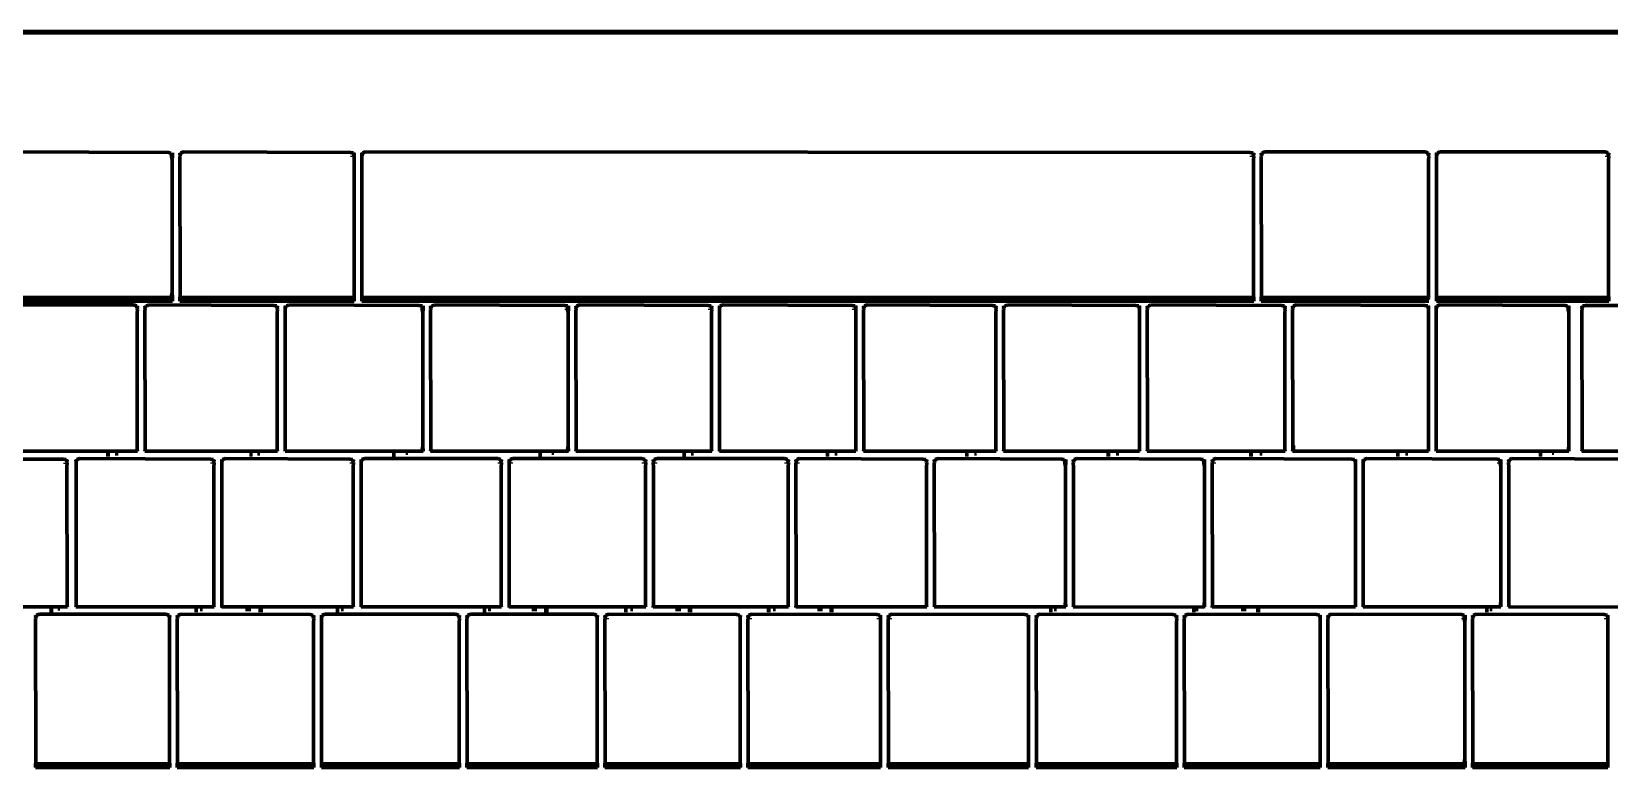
# Model space of a CAD drawing. Header units: millimetres. Extents: x 4307 to 31003, y 2809 to 20009.
# Drawn here: x 18998.9 to 19142.6, y 9545.3 to 9612.3 of the extents above; entities that cross this region are included whole.
import ezdxf

# ---------------------------------------------------------------- set-up
doc = ezdxf.new("R2010")
doc.units = ezdxf.units.MM
doc.layers.add('ProfileEdges', color=7, linetype='Continuous')

msp = doc.modelspace()

# ---------------------------------------------------------------- linework, layer by layer
for p, q in [((18996.55, 9601.26), (19011.34, 9601.29)), ((19011.55, 9601.24), (19011.68, 9601.25)), ((19011.68, 9600.92), (19011.6, 9600.92)), ((19012.37, 9601.25), (19012.45, 9601.26)), ((19012.45, 9600.92), (19012.37, 9600.92)), ((19012.45, 9601.26), (19027.91, 9601.29)), ((19028.25, 9600.92), (19027.91, 9600.92)), ((19028.16, 9601.26), (19028.25, 9601.25)), ((19028.93, 9601.25), (19029.02, 9601.26)), ((19029.02, 9601.26), (19109.82, 9601.29)), ((19110.16, 9600.92), (19109.82, 9600.92)), ((19110.07, 9601.26), (19110.16, 9601.25)), ((19110.84, 9601.25), (19110.93, 9601.26)), ((19110.93, 9601.26), (19126.03, 9601.26)), ((19126.03, 9601.26), (19126.12, 9601.25)), ((19126.12, 9600.92), (19126.03, 9600.92)), ((19126.8, 9601.25), (19126.89, 9601.26)), ((19126.89, 9601.26), (19142.41, 9601.26)), ((19142.5, 9600.92), (19142.16, 9600.92)), ((19142.41, 9601.26), (19142.5, 9601.25)), ((19008.15, 9587.34), (19008.41, 9587.34)), ((19008.41, 9587.34), (19008.5, 9587.34)), ((19008.5, 9587), (19008.41, 9587)), ((19009.18, 9587.34), (19009.27, 9587.34)), ((19009.27, 9587), (19009.18, 9587)), ((19020.91, 9587.34), (19021.17, 9587.34)), ((19021.17, 9587.34), (19021.25, 9587.34)), ((19021.25, 9587), (19021.17, 9587)), ((19021.94, 9587.34), (19022.03, 9587.34)), ((19022.03, 9587), (19021.94, 9587)), ((19034.17, 9587.34), (19034.43, 9587.34)), ((19034.51, 9587), (19034.42, 9587)), ((19034.43, 9587.34), (19034.51, 9587.34)), ((19035.2, 9587.34), (19035.28, 9587.34)), ((19047.41, 9587.34), (19047.67, 9587.34)), ((19047.67, 9587), (19047.41, 9587)), ((19047.67, 9587.34), (19047.75, 9587.34)), ((19047.75, 9587), (19047.67, 9587)), ((19048.44, 9587.34), (19048.52, 9587.34)), ((19048.52, 9587.34), (19048.78, 9587.34)), ((19060.47, 9587.34), (19060.73, 9587.34)), ((19060.81, 9587), (19060.47, 9587)), ((19060.73, 9587.34), (19060.81, 9587.34)), ((19061.5, 9587.34), (19061.58, 9587.34)), ((19061.58, 9587.34), (19061.84, 9587.34)), ((19073.6, 9587.34), (19073.85, 9587.34)), ((19073.94, 9587), (19073.6, 9587)), ((19073.85, 9587.34), (19073.94, 9587.34)), ((19074.62, 9587.34), (19074.71, 9587.34)), ((19074.71, 9587), (19074.62, 9587)), ((19074.71, 9587.34), (19074.97, 9587.34)), ((19086.37, 9587.34), (19086.62, 9587.34)), ((19086.62, 9587.34), (19086.71, 9587.34)), ((19086.71, 9587), (19086.62, 9587)), ((19087.39, 9587.34), (19087.48, 9587.34)), ((19087.48, 9587), (19087.39, 9587)), ((19099.43, 9587.34), (19099.68, 9587.34)), ((19099.68, 9587.34), (19099.77, 9587.34)), ((19099.77, 9587), (19099.68, 9587)), ((19100.45, 9587.34), (19100.54, 9587.34)), ((19100.54, 9587), (19100.45, 9587)), ((19112.68, 9587.34), (19112.94, 9587.34)), ((19112.94, 9587.34), (19113.03, 9587.34)), ((19113.03, 9587), (19112.94, 9587)), ((19113.71, 9587.34), (19113.8, 9587.34)), ((19113.8, 9587.34), (19114.06, 9587.34)), ((19125.74, 9587.34), (19126, 9587.34)), ((19126, 9587.34), (19126.09, 9587.34)), ((19126.09, 9587), (19126, 9587)), ((19126.77, 9587.34), (19126.86, 9587.34)), ((19126.86, 9587.34), (19127.12, 9587.34)), ((19138.53, 9587.34), (19138.68, 9587.34)), ((19138.74, 9587.32), (19138.87, 9587.34)), ((19138.87, 9587), (19138.79, 9587)), ((19140.05, 9587.34), (19140.14, 9587.34)), ((19140.05, 9587), (19140.14, 9587)), ((19140.14, 9587.34), (19140.39, 9587.34)), ((19001.76, 9573.01), (19002.1, 9573.01)), ((19002.01, 9573.34), (19002.1, 9573.34)), ((19002.89, 9573.34), (19002.98, 9573.34)), ((19002.98, 9573.34), (19015.15, 9573.38)), ((19015.49, 9573.01), (19015.15, 9573.01)), ((19015.41, 9573.34), (19015.49, 9573.34)), ((19016.18, 9573.34), (19016.26, 9573.34)), ((19016.26, 9573.01), (19016.18, 9573.01)), ((19016.26, 9573.34), (19027.84, 9573.38)), ((19028.18, 9573.01), (19027.84, 9573.01)), ((19028.1, 9573.34), (19028.18, 9573.34)), ((19028.87, 9573.34), (19028.95, 9573.34)), ((19028.95, 9573.01), (19028.87, 9573.01)), ((19028.95, 9573.34), (19041.57, 9573.34)), ((19041.66, 9573.01), (19041.31, 9573.01)), ((19041.57, 9573.34), (19041.66, 9573.34)), ((19042.34, 9573.34), (19042.43, 9573.34)), ((19042.68, 9573.01), (19042.34, 9573.01)), ((19042.43, 9573.34), (19054.71, 9573.34)), ((19054.8, 9573.01), (19054.45, 9573.01)), ((19054.71, 9573.34), (19054.8, 9573.34)), ((19055.48, 9573.34), (19055.57, 9573.34)), ((19055.82, 9573.01), (19055.48, 9573.01)), ((19055.57, 9573.34), (19067.69, 9573.34)), ((19067.78, 9573.01), (19067.43, 9573.01)), ((19067.69, 9573.34), (19067.78, 9573.34)), ((19068.46, 9573.34), (19068.55, 9573.34)), ((19068.8, 9573.01), (19068.46, 9573.01)), ((19068.55, 9573.34), (19080.04, 9573.38)), ((19080.3, 9573.34), (19080.39, 9573.34)), ((19080.39, 9573.01), (19080.3, 9573.01)), ((19081.07, 9573.34), (19081.16, 9573.34)), ((19081.16, 9573.34), (19092.7, 9573.38)), ((19092.91, 9573.32), (19093.04, 9573.34)), ((19093.04, 9573.01), (19092.95, 9573.01)), ((19093.73, 9573.34), (19093.81, 9573.34)), ((19093.81, 9573.01), (19093.73, 9573.01)), ((19093.81, 9573.34), (19105.35, 9573.38)), ((19105.56, 9573.32), (19105.69, 9573.34)), ((19105.69, 9573.01), (19105.61, 9573.01)), ((19106.38, 9573.34), (19106.46, 9573.34)), ((19106.72, 9573.01), (19106.38, 9573.01)), ((19106.46, 9573.34), (19119.1, 9573.38)), ((19119.35, 9573.34), (19119.44, 9573.34)), ((19119.44, 9573.01), (19119.35, 9573.01)), ((19120.12, 9573.34), (19120.21, 9573.34)), ((19120.21, 9573.01), (19120.12, 9573.01)), ((19120.21, 9573.34), (19132.34, 9573.38)), ((19132.61, 9573.01), (19132.34, 9573.01)), ((19132.56, 9573.32), (19132.68, 9573.34)), ((19132.68, 9573.01), (19132.61, 9573.01)), ((19133.37, 9573.34), (19133.46, 9573.34)), ((19133.46, 9573.01), (19133.37, 9573.01)), ((19133.46, 9573.34), (19145.06, 9573.38)), ((18999.22, 9559.17), (18999.31, 9559.17)), ((18999.22, 9558.84), (18999.31, 9558.84)), ((18999.31, 9559.17), (19011.36, 9559.17)), ((19011.36, 9559.17), (19011.44, 9559.17)), ((19012.13, 9559.17), (19012.21, 9559.17)), ((19012.21, 9558.84), (19012.13, 9558.84)), ((19012.21, 9559.17), (19024.22, 9559.21)), ((19024.48, 9559.17), (19024.56, 9559.17)), ((19024.56, 9558.84), (19024.48, 9558.84)), ((19025.25, 9559.17), (19025.33, 9559.17)), ((19025.33, 9559.17), (19037.74, 9559.17)), ((19037.74, 9559.17), (19037.82, 9559.17)), ((19037.82, 9558.84), (19037.74, 9558.84)), ((19038.51, 9559.17), (19038.59, 9559.17)), ((19038.59, 9558.84), (19038.51, 9558.84)), ((19038.59, 9559.17), (19050.31, 9559.17)), ((19050.31, 9559.17), (19050.4, 9559.17)), ((19051.08, 9559.17), (19051.17, 9559.17)), ((19051.43, 9558.84), (19051.08, 9558.84)), ((19051.17, 9559.17), (19063.07, 9559.21)), ((19063.32, 9559.17), (19063.41, 9559.17)), ((19064.09, 9559.17), (19064.18, 9559.17)), ((19064.44, 9558.84), (19064.09, 9558.84)), ((19064.18, 9559.17), (19075.84, 9559.21)), ((19076.1, 9558.84), (19075.84, 9558.84)), ((19076.1, 9559.17), (19076.18, 9559.17)), ((19076.87, 9559.17), (19076.95, 9559.17)), ((19077.21, 9558.84), (19076.87, 9558.84)), ((19076.95, 9559.17), (19089.32, 9559.21)), ((19089.58, 9559.17), (19089.66, 9559.17)), ((19089.66, 9558.84), (19089.58, 9558.84)), ((19090.35, 9559.17), (19090.43, 9559.17)), ((19090.44, 9558.84), (19090.35, 9558.84)), ((19090.43, 9559.17), (19102.81, 9559.21)), ((19103.07, 9559.17), (19103.16, 9559.17)), ((19103.16, 9558.84), (19103.07, 9558.84)), ((19103.84, 9559.17), (19103.93, 9559.17)), ((19103.93, 9558.84), (19103.84, 9558.84)), ((19103.93, 9559.17), (19115.89, 9559.21)), ((19116.14, 9559.17), (19116.23, 9559.17)), ((19116.23, 9558.84), (19116.14, 9558.84)), ((19116.92, 9559.17), (19117, 9559.17)), ((19117, 9558.84), (19116.92, 9558.84)), ((19117, 9559.17), (19129.08, 9559.21)), ((19129.33, 9558.84), (19129.08, 9558.84)), ((19129.33, 9559.17), (19129.42, 9559.17)), ((19129.42, 9558.84), (19129.33, 9558.84)), ((19130.1, 9559.17), (19130.19, 9559.17)), ((19130.19, 9558.84), (19130.1, 9558.84)), ((19130.19, 9559.17), (19142.08, 9559.21)), ((19142.42, 9558.84), (19142.08, 9558.84)), ((19142.34, 9559.17), (19142.42, 9559.17))]:
    msp.add_line(p, q)
at = {"layer": 'ProfileEdges', "lineweight": 211}
for p, q in [((18969.37, 9612.3), (19268.25, 9612.3)), ((18969.49, 9612.19), (19268.13, 9612.19)), ((19011.34, 9601.29), (18996.81, 9601.35)), ((19011.34, 9601.29), (19011.55, 9601.24)), ((19011.6, 9601.01), (19011.55, 9601.24)), ((19011.6, 9601.01), (19011.6, 9600.92)), ((19011.6, 9600.92), (19011.66, 9600.62)), ((19011.68, 9600.92), (19011.66, 9600.62)), ((19011.68, 9601.25), (19011.68, 9600.92)), ((19012.39, 9600.99), (19012.37, 9601.25)), ((19012.37, 9600.92), (19012.39, 9600.99)), ((19012.39, 9588.2), (19012.37, 9600.92)), ((19012.45, 9601.26), (19012.39, 9600.99)), ((19012.71, 9601.35), (19012.45, 9601.26)), ((19027.91, 9601.29), (19012.71, 9601.35)), ((19028.16, 9601.26), (19027.91, 9601.29)), ((19028.23, 9600.99), (19028.16, 9601.26)), ((19028.25, 9601.25), (19028.23, 9600.99)), ((19028.23, 9600.99), (19028.25, 9600.92)), ((19028.23, 9600.62), (19028.25, 9600.92)), ((19028.93, 9601.25), (19028.95, 9600.99)), ((19028.95, 9600.99), (19028.93, 9600.92)), ((19028.95, 9588.2), (19028.93, 9600.92)), ((19028.95, 9600.99), (19029.02, 9601.26)), ((19029.28, 9601.35), (19029.02, 9601.26)), ((19109.82, 9601.29), (19029.28, 9601.35)), ((19109.82, 9601.29), (19110.07, 9601.26)), ((19110.14, 9600.99), (19110.07, 9601.26)), ((19110.16, 9601.25), (19110.14, 9600.99)), ((19110.16, 9600.92), (19110.14, 9600.99)), ((19110.14, 9600.62), (19110.16, 9600.92)), ((19110.84, 9601.25), (19110.87, 9600.99)), ((19110.87, 9600.99), (19110.84, 9600.92)), ((19110.87, 9588.58), (19110.84, 9600.92)), ((19110.87, 9600.99), (19110.93, 9601.26)), ((19110.93, 9601.26), (19111.19, 9601.35)), ((19125.77, 9601.35), (19111.19, 9601.35)), ((19125.77, 9601.35), (19126.03, 9601.26)), ((19126.09, 9600.99), (19126.03, 9601.26)), ((19126.12, 9601.25), (19126.09, 9600.99)), ((19126.09, 9600.99), (19126.12, 9600.92)), ((19126.12, 9600.92), (19126.09, 9600.62)), ((19126.8, 9601.25), (19126.82, 9600.99)), ((19126.82, 9600.99), (19126.8, 9600.92)), ((19126.82, 9588.58), (19126.8, 9600.92)), ((19126.82, 9600.99), (19126.89, 9601.26)), ((19126.89, 9601.26), (19127.14, 9601.35)), ((19142.16, 9601.35), (19127.14, 9601.35)), ((19142.16, 9601.35), (19142.41, 9601.26)), ((19142.48, 9600.99), (19142.41, 9601.26)), ((19142.5, 9601.25), (19142.48, 9600.99)), ((19142.5, 9600.92), (19142.48, 9600.99)), ((19142.48, 9600.62), (19142.5, 9600.92)), ((19011.66, 9600.62), (19011.66, 9588.58)), ((19028.23, 9588.2), (19028.23, 9600.62)), ((19110.14, 9588.2), (19110.14, 9600.62)), ((19126.09, 9588.2), (19126.09, 9600.62)), ((19142.48, 9588.2), (19142.48, 9600.62)), ((19011.6, 9588.09), (18996.54, 9588.09)), ((19011.6, 9588.28), (19011.66, 9588.58)), ((19011.6, 9588.28), (19011.6, 9588.09)), ((19011.6, 9587.94), (19011.6, 9588.09)), ((19011.68, 9588.09), (19011.6, 9588.09)), ((19011.66, 9588.58), (19011.68, 9588.09)), ((19011.68, 9588.09), (19011.68, 9587.75)), ((19012.37, 9588.09), (19012.39, 9588.2)), ((19012.37, 9588.09), (19012.37, 9587.75)), ((19012.42, 9588.09), (19012.37, 9588.09)), ((19012.39, 9588.2), (19012.42, 9588.09)), ((19012.42, 9588.09), (19012.45, 9587.94)), ((19028.2, 9588.09), (19012.42, 9588.09)), ((19028.16, 9587.94), (19028.2, 9588.09)), ((19028.2, 9588.09), (19028.23, 9588.2)), ((19028.25, 9588.09), (19028.2, 9588.09)), ((19028.23, 9588.2), (19028.25, 9588.09)), ((19028.25, 9588.09), (19028.25, 9587.75)), ((19028.93, 9588.09), (19028.95, 9588.2)), ((19028.93, 9588.09), (19028.93, 9587.75)), ((19029.01, 9588.09), (19028.93, 9588.09)), ((19029.01, 9588.09), (19028.95, 9588.2)), ((19029.06, 9587.96), (19029.01, 9588.09)), ((19110.11, 9588.09), (19029.01, 9588.09)), ((19029.28, 9587.85), (19029.06, 9587.96)), ((19110.07, 9587.94), (19110.11, 9588.09)), ((19110.11, 9588.09), (19110.14, 9588.2)), ((19110.16, 9588.09), (19110.11, 9588.09)), ((19110.14, 9588.2), (19110.16, 9588.09)), ((19110.16, 9587.75), (19110.16, 9588.09)), ((19110.84, 9588.09), (19110.87, 9588.2)), ((19110.84, 9588.09), (19110.84, 9587.75)), ((19110.89, 9588.09), (19110.84, 9588.09)), ((19110.87, 9588.2), (19110.87, 9588.58)), ((19110.87, 9588.2), (19110.89, 9588.09)), ((19110.89, 9588.09), (19110.93, 9587.94)), ((19126.07, 9588.09), (19110.89, 9588.09)), ((19126.03, 9587.94), (19126.07, 9588.09)), ((19126.07, 9588.09), (19126.09, 9588.2)), ((19126.12, 9588.09), (19126.07, 9588.09)), ((19126.09, 9588.2), (19126.12, 9588.09)), ((19126.82, 9588.2), (19126.8, 9588.09)), ((19126.8, 9587.75), (19126.8, 9588.09)), ((19126.85, 9588.09), (19126.8, 9588.09)), ((19126.82, 9588.2), (19126.82, 9588.58)), ((19126.82, 9588.2), (19126.85, 9588.09)), ((19126.85, 9588.09), (19126.89, 9587.94)), ((19142.45, 9588.09), (19126.85, 9588.09)), ((19142.45, 9588.09), (19142.41, 9587.94)), ((19142.48, 9588.2), (19142.45, 9588.09)), ((19142.5, 9588.09), (19142.45, 9588.09)), ((19142.48, 9588.2), (19142.5, 9588.09)), ((19142.5, 9588.09), (19142.5, 9587.75)), ((18996.47, 9587.75), (19011.68, 9587.75)), ((19011.34, 9587.85), (18996.81, 9587.85)), ((19008.15, 9587.43), (18996.81, 9587.43)), ((19008.41, 9587.34), (19008.15, 9587.43)), ((19008.41, 9587.34), (19008.47, 9587.08)), ((19008.5, 9587.34), (19008.47, 9587.08)), ((19008.5, 9587), (19008.47, 9587.08)), ((19008.47, 9586.7), (19008.5, 9587)), ((19008.47, 9574.21), (19008.47, 9586.7)), ((19009.2, 9587.08), (19009.18, 9587.34)), ((19009.18, 9587), (19009.2, 9587.08)), ((19009.2, 9574.21), (19009.18, 9587)), ((19009.27, 9587.34), (19009.2, 9587.08)), ((19009.27, 9587.34), (19009.37, 9587.34)), ((19009.37, 9587.34), (19009.52, 9587.43)), ((19020.91, 9587.37), (19009.52, 9587.43)), ((19011.6, 9587.94), (19011.34, 9587.85)), ((19012.37, 9587.75), (19028.25, 9587.75)), ((19012.71, 9587.91), (19012.45, 9587.94)), ((19027.91, 9587.91), (19012.71, 9587.91)), ((19021.17, 9587.34), (19020.91, 9587.37)), ((19021.17, 9587.34), (19021.23, 9587.08)), ((19021.25, 9587.34), (19021.23, 9587.08)), ((19021.25, 9587), (19021.23, 9587.08)), ((19021.23, 9586.7), (19021.25, 9587)), ((19021.23, 9574.21), (19021.23, 9586.7)), ((19021.94, 9587.34), (19021.96, 9587.08)), ((19021.96, 9587.08), (19021.94, 9587)), ((19021.94, 9587), (19021.96, 9574.21)), ((19022.03, 9587.34), (19021.96, 9587.08)), ((19022.03, 9587.34), (19022.13, 9587.34)), ((19022.28, 9587.43), (19022.13, 9587.34)), ((19034.17, 9587.37), (19022.28, 9587.43)), ((19028.16, 9587.94), (19027.91, 9587.91)), ((19028.93, 9587.75), (19110.16, 9587.75)), ((19109.82, 9587.85), (19029.28, 9587.85)), ((19034.43, 9587.34), (19034.17, 9587.37)), ((19034.43, 9587.09), (19034.42, 9587)), ((19034.49, 9586.7), (19034.42, 9587)), ((19034.43, 9587.34), (19034.43, 9587.09)), ((19034.51, 9587), (19034.49, 9586.7)), ((19034.49, 9574.58), (19034.49, 9586.7)), ((19034.51, 9587.34), (19034.51, 9587)), ((19035.2, 9587.34), (19035.22, 9587.08)), ((19035.22, 9587.08), (19035.2, 9587)), ((19035.22, 9574.21), (19035.2, 9587)), ((19035.28, 9587.34), (19035.22, 9587.08)), ((19035.28, 9587.34), (19035.39, 9587.34)), ((19035.54, 9587.43), (19035.39, 9587.34)), ((19047.41, 9587.37), (19035.54, 9587.43)), ((19047.67, 9587.34), (19047.41, 9587.37)), ((19047.67, 9587), (19047.67, 9587.34)), ((19047.73, 9586.7), (19047.67, 9587)), ((19047.75, 9587), (19047.73, 9586.7)), ((19047.73, 9574.58), (19047.73, 9586.7)), ((19047.75, 9587.34), (19047.75, 9587)), ((19048.44, 9587.34), (19048.46, 9587.08)), ((19048.46, 9587.08), (19048.44, 9587)), ((19048.46, 9574.21), (19048.44, 9587)), ((19048.46, 9587.08), (19048.52, 9587.34)), ((19048.78, 9587.43), (19048.52, 9587.34)), ((19060.47, 9587.37), (19048.78, 9587.43)), ((19060.73, 9587.34), (19060.47, 9587.37)), ((19060.73, 9587.34), (19060.79, 9587.08)), ((19060.81, 9587.34), (19060.79, 9587.08)), ((19060.81, 9587), (19060.79, 9587.08)), ((19060.79, 9586.7), (19060.81, 9587)), ((19060.79, 9574.21), (19060.79, 9586.7)), ((19061.52, 9587.08), (19061.5, 9587.34)), ((19061.52, 9587.08), (19061.58, 9587.34)), ((19061.52, 9574.21), (19061.52, 9587.08)), ((19061.84, 9587.43), (19061.58, 9587.34)), ((19073.6, 9587.37), (19061.84, 9587.43)), ((19073.85, 9587.34), (19073.6, 9587.37)), ((19073.85, 9587.34), (19073.92, 9587.08)), ((19073.94, 9587.34), (19073.92, 9587.08)), ((19073.92, 9587.08), (19073.94, 9587)), ((19073.92, 9586.7), (19073.94, 9587)), ((19073.92, 9574.21), (19073.92, 9586.7)), ((19074.65, 9587.08), (19074.62, 9587.34)), ((19074.62, 9587), (19074.65, 9587.08)), ((19074.65, 9574.21), (19074.62, 9587)), ((19074.65, 9587.08), (19074.71, 9587.34)), ((19074.71, 9587.34), (19074.97, 9587.43)), ((19086.37, 9587.37), (19074.97, 9587.43)), ((19086.37, 9587.37), (19086.62, 9587.34)), ((19086.62, 9587.34), (19086.69, 9587.08)), ((19086.71, 9587.34), (19086.69, 9587.08)), ((19086.71, 9587), (19086.69, 9587.08)), ((19086.69, 9586.7), (19086.71, 9587)), ((19086.69, 9574.21), (19086.69, 9586.7)), ((19087.39, 9587.34), (19087.42, 9587.08)), ((19087.42, 9587.08), (19087.39, 9587)), ((19087.42, 9574.21), (19087.39, 9587)), ((19087.42, 9587.08), (19087.48, 9587.34)), ((19087.48, 9587.34), (19087.59, 9587.34)), ((19087.59, 9587.34), (19087.74, 9587.43)), ((19099.43, 9587.37), (19087.74, 9587.43)), ((19099.43, 9587.37), (19099.68, 9587.34)), ((19099.68, 9587.34), (19099.75, 9587.08)), ((19099.77, 9587.34), (19099.75, 9587.08)), ((19099.75, 9587.08), (19099.77, 9587)), ((19099.75, 9586.7), (19099.77, 9587)), ((19099.75, 9574.21), (19099.75, 9586.7)), ((19100.48, 9587.08), (19100.45, 9587.34)), ((19100.45, 9587), (19100.48, 9587.08)), ((19100.45, 9587), (19100.48, 9574.58)), ((19100.54, 9587.34), (19100.48, 9587.08)), ((19100.54, 9587.34), (19100.65, 9587.34)), ((19100.8, 9587.43), (19100.65, 9587.34)), ((19112.68, 9587.37), (19100.8, 9587.43)), ((19109.82, 9587.85), (19110.07, 9587.94)), ((19110.84, 9587.75), (19126.12, 9587.75)), ((19110.93, 9587.94), (19111.19, 9587.85)), ((19125.77, 9587.85), (19111.19, 9587.85)), ((19112.68, 9587.37), (19112.94, 9587.34)), ((19112.94, 9587.34), (19113.01, 9587.08)), ((19113.03, 9587.34), (19113.01, 9587.08)), ((19113.01, 9587.08), (19113.03, 9587)), ((19113.03, 9587), (19113.01, 9586.7)), ((19113.01, 9574.21), (19113.01, 9586.7)), ((19113.71, 9587.34), (19113.73, 9587.08)), ((19113.73, 9587.08), (19113.71, 9587)), ((19113.73, 9574.21), (19113.71, 9587)), ((19113.73, 9587.08), (19113.8, 9587.34)), ((19114.06, 9587.43), (19113.8, 9587.34)), ((19125.74, 9587.37), (19114.06, 9587.43)), ((19126, 9587.34), (19125.74, 9587.37)), ((19125.77, 9587.85), (19126.03, 9587.94)), ((19126, 9587.34), (19126.07, 9587.08)), ((19126.09, 9587.34), (19126.07, 9587.08)), ((19126.07, 9587.08), (19126.09, 9587)), ((19126.09, 9587), (19126.07, 9586.7)), ((19126.07, 9574.21), (19126.07, 9586.7)), ((19126.77, 9587.34), (19126.79, 9587.08)), ((19126.79, 9587.08), (19126.77, 9587)), ((19126.77, 9587), (19126.79, 9574.21)), ((19126.79, 9587.08), (19126.86, 9587.34)), ((19126.8, 9587.75), (19142.5, 9587.75)), ((19126.86, 9587.34), (19127.12, 9587.43)), ((19126.89, 9587.94), (19127.14, 9587.85)), ((19138.53, 9587.37), (19127.12, 9587.43)), ((19142.16, 9587.85), (19127.14, 9587.85)), ((19138.68, 9587.34), (19138.53, 9587.37)), ((19138.74, 9587.32), (19138.68, 9587.34)), ((19138.74, 9587.32), (19138.79, 9587.09)), ((19138.79, 9587), (19138.79, 9587.09)), ((19138.85, 9586.7), (19138.79, 9587)), ((19138.87, 9587), (19138.85, 9586.7)), ((19138.85, 9574.58), (19138.85, 9586.7)), ((19138.87, 9587.34), (19138.87, 9587)), ((19140.05, 9587.34), (19140.07, 9587.08)), ((19140.07, 9587.08), (19140.05, 9587)), ((19140.07, 9574.21), (19140.05, 9587)), ((19140.07, 9587.08), (19140.14, 9587.34)), ((19140.39, 9587.37), (19140.14, 9587.34)), ((19174.38, 9587.37), (19140.39, 9587.37)), ((19142.16, 9587.85), (19142.41, 9587.94)), ((19008.45, 9574.09), (18996.54, 9574.08)), ((19005.65, 9573.76), (19006, 9573.76)), ((19006.73, 9573.86), (19006.48, 9573.86)), ((19008.45, 9574.09), (19008.47, 9574.21)), ((19008.5, 9574.09), (19008.45, 9574.09)), ((19008.47, 9574.21), (19008.5, 9574.09)), ((19009.18, 9574.09), (19009.2, 9574.21)), ((19009.23, 9574.09), (19009.18, 9574.09)), ((19009.2, 9574.21), (19009.23, 9574.09)), ((19021.2, 9574.09), (19009.23, 9574.09)), ((19018.69, 9573.76), (19018.99, 9573.76)), ((19019.66, 9573.86), (19019.44, 9573.86)), ((19021.2, 9574.09), (19021.23, 9574.21)), ((19021.25, 9574.09), (19021.2, 9574.09)), ((19021.23, 9574.21), (19021.25, 9574.09)), ((19021.94, 9574.09), (19021.96, 9574.21)), ((19021.99, 9574.09), (19021.94, 9574.09)), ((19021.96, 9574.21), (19021.99, 9574.09)), ((19034.41, 9574.09), (19021.99, 9574.09)), ((19031.69, 9573.76), (19032, 9573.76)), ((19033.11, 9573.91), (19032.94, 9573.91)), ((19034.41, 9574.09), (19034.43, 9574.19)), ((19034.51, 9574.09), (19034.41, 9574.09)), ((19034.43, 9574.19), (19034.49, 9574.58)), ((19034.49, 9574.58), (19034.51, 9574.09)), ((19035.2, 9574.09), (19035.22, 9574.21)), ((19035.27, 9574.09), (19035.2, 9574.09)), ((19035.27, 9574.09), (19035.22, 9574.21)), ((19047.65, 9574.09), (19035.27, 9574.09)), ((19045.04, 9573.76), (19045.34, 9573.76)), ((19046.42, 9573.91), (19046.24, 9573.91)), ((19047.65, 9574.09), (19047.67, 9574.19)), ((19047.75, 9574.09), (19047.65, 9574.09)), ((19047.67, 9574.19), (19047.73, 9574.58)), ((19047.73, 9574.58), (19047.75, 9574.09)), ((19048.44, 9574.09), (19048.46, 9574.21)), ((19048.49, 9574.09), (19048.44, 9574.09)), ((19048.46, 9574.21), (19048.49, 9574.09)), ((19060.76, 9574.09), (19048.49, 9574.09)), ((19058.13, 9573.76), (19058.44, 9573.76)), ((19059.13, 9573.86), (19058.92, 9573.86)), ((19060.76, 9574.09), (19060.79, 9574.21)), ((19060.81, 9574.09), (19060.76, 9574.09)), ((19060.79, 9574.21), (19060.81, 9574.09)), ((19061.5, 9574.09), (19061.52, 9574.21)), ((19061.57, 9574.09), (19061.5, 9574.09)), ((19061.57, 9574.09), (19061.52, 9574.21)), ((19073.89, 9574.09), (19061.57, 9574.09)), ((19071.2, 9573.76), (19071.5, 9573.76)), ((19072.22, 9573.86), (19072, 9573.86)), ((19073.89, 9574.09), (19073.92, 9574.21)), ((19073.94, 9574.09), (19073.89, 9574.09)), ((19073.92, 9574.21), (19073.94, 9574.09)), ((19074.62, 9574.09), (19074.65, 9574.21)), ((19074.68, 9574.09), (19074.62, 9574.09)), ((19074.65, 9574.21), (19074.68, 9574.09)), ((19086.66, 9574.09), (19074.68, 9574.09)), ((19083.89, 9573.76), (19084.2, 9573.76)), ((19084.93, 9573.86), (19084.72, 9573.86)), ((19086.66, 9574.09), (19086.69, 9574.21)), ((19086.71, 9574.09), (19086.66, 9574.09)), ((19086.69, 9574.21), (19086.71, 9574.09)), ((19087.39, 9574.09), (19087.42, 9574.21)), ((19087.44, 9574.09), (19087.39, 9574.09)), ((19087.42, 9574.21), (19087.44, 9574.09)), ((19099.72, 9574.09), (19087.44, 9574.09)), ((19096.77, 9573.76), (19097.08, 9573.76)), ((19097.87, 9573.86), (19097.65, 9573.86)), ((19099.72, 9574.09), (19099.75, 9574.21)), ((19099.77, 9574.09), (19099.72, 9574.09)), ((19099.75, 9574.21), (19099.77, 9574.09)), ((19100.45, 9574.09), (19100.48, 9574.21)), ((19100.51, 9574.08), (19100.45, 9574.09)), ((19100.48, 9574.58), (19100.48, 9574.21)), ((19100.48, 9574.21), (19100.51, 9574.08)), ((19112.98, 9574.09), (19100.51, 9574.08)), ((19109.76, 9573.76), (19110.07, 9573.76)), ((19110.93, 9573.86), (19110.72, 9573.86)), ((19112.98, 9574.09), (19113.01, 9574.21)), ((19113.03, 9574.09), (19112.98, 9574.09)), ((19113.01, 9574.21), (19113.03, 9574.09)), ((19113.71, 9574.09), (19113.73, 9574.21)), ((19113.76, 9574.09), (19113.71, 9574.09)), ((19113.73, 9574.21), (19113.76, 9574.09)), ((19113.8, 9574.08), (19113.76, 9574.09)), ((19113.8, 9574.6), (19113.8, 9574.08)), ((19126.04, 9574.09), (19113.8, 9574.08)), ((19123.13, 9573.76), (19123.43, 9573.76)), ((19124.21, 9573.86), (19123.99, 9573.86)), ((19126.07, 9574.21), (19126.04, 9574.09)), ((19126.09, 9574.09), (19126.04, 9574.09)), ((19126.09, 9574.09), (19126.07, 9574.21)), ((19126.77, 9574.09), (19126.79, 9574.21)), ((19126.82, 9574.09), (19126.77, 9574.09)), ((19126.79, 9574.21), (19126.82, 9574.09)), ((19138.8, 9574.09), (19126.82, 9574.09)), ((19136.12, 9573.76), (19136.42, 9573.76)), ((19137.51, 9573.91), (19137.33, 9573.91)), ((19138.8, 9574.09), (19138.85, 9574.58)), ((19138.87, 9574.09), (19138.8, 9574.09)), ((19138.85, 9574.58), (19138.87, 9574.09)), ((19140.05, 9574.09), (19140.07, 9574.21)), ((19140.13, 9574.08), (19140.05, 9574.09)), ((19140.13, 9574.08), (19140.07, 9574.21)), ((19174.65, 9574.09), (19140.13, 9574.08)), ((19001.75, 9573.38), (18980.64, 9573.38)), ((19001.75, 9573.38), (19002.01, 9573.34)), ((19002.08, 9573.08), (19002.01, 9573.34)), ((19002.1, 9573.34), (19002.08, 9573.08)), ((19002.08, 9573.08), (19002.1, 9573.01)), ((19002.08, 9572.7), (19002.1, 9573.01)), ((19002.08, 9572.7), (19002.1, 9560.41)), ((19002.91, 9573.08), (19002.89, 9573.34)), ((19002.91, 9573.08), (19002.98, 9573.34)), ((19002.91, 9560.04), (19002.91, 9573.08)), ((19003.24, 9573.43), (19002.98, 9573.34)), ((19015.15, 9573.38), (19003.24, 9573.43)), ((19015.15, 9573.38), (19015.41, 9573.34)), ((19015.47, 9573.08), (19015.41, 9573.34)), ((19015.49, 9573.34), (19015.47, 9573.08)), ((19015.49, 9573.01), (19015.47, 9573.08)), ((19015.47, 9572.7), (19015.49, 9573.01)), ((19015.47, 9560.04), (19015.47, 9572.7)), ((19016.18, 9573.34), (19016.2, 9573.08)), ((19016.2, 9573.08), (19016.18, 9573.01)), ((19016.2, 9560.04), (19016.18, 9573.01)), ((19016.2, 9573.08), (19016.26, 9573.34)), ((19016.26, 9573.34), (19016.52, 9573.43)), ((19027.84, 9573.38), (19016.52, 9573.43)), ((19028.1, 9573.34), (19027.84, 9573.38)), ((19028.16, 9573.08), (19028.1, 9573.34)), ((19028.18, 9573.34), (19028.16, 9573.08)), ((19028.18, 9573.01), (19028.16, 9573.08)), ((19028.16, 9572.7), (19028.18, 9573.01)), ((19028.16, 9560.04), (19028.16, 9572.7)), ((19028.87, 9573.34), (19028.89, 9573.08)), ((19028.89, 9573.08), (19028.87, 9573.01)), ((19028.89, 9572.7), (19028.87, 9573.01)), ((19028.89, 9573.08), (19028.95, 9573.34)), ((19028.89, 9560.04), (19028.89, 9572.7)), ((19028.95, 9573.34), (19029.21, 9573.43)), ((19041.31, 9573.43), (19029.21, 9573.43)), ((19041.31, 9573.43), (19041.57, 9573.34)), ((19041.63, 9573.08), (19041.57, 9573.34)), ((19041.66, 9573.34), (19041.63, 9573.08)), ((19041.66, 9573.01), (19041.63, 9573.08)), ((19041.63, 9572.7), (19041.66, 9573.01)), ((19041.63, 9560.04), (19041.63, 9572.7)), ((19042.34, 9573.34), (19042.36, 9573.08)), ((19042.36, 9573.08), (19042.34, 9573.01)), ((19042.36, 9572.7), (19042.34, 9573.01)), ((19042.36, 9573.08), (19042.43, 9573.34)), ((19042.36, 9560.04), (19042.36, 9572.7)), ((19042.43, 9573.34), (19042.68, 9573.43)), ((19054.45, 9573.43), (19042.68, 9573.43)), ((19054.71, 9573.34), (19054.45, 9573.43)), ((19054.77, 9573.08), (19054.71, 9573.34)), ((19054.8, 9573.34), (19054.77, 9573.08)), ((19054.8, 9573.01), (19054.77, 9573.08)), ((19054.77, 9572.7), (19054.8, 9573.01)), ((19054.77, 9560.04), (19054.77, 9572.7)), ((19055.48, 9573.34), (19055.5, 9573.08)), ((19055.5, 9573.08), (19055.48, 9573.01)), ((19055.5, 9572.7), (19055.48, 9573.01)), ((19055.5, 9573.08), (19055.57, 9573.34)), ((19055.5, 9560.04), (19055.5, 9572.7)), ((19055.57, 9573.34), (19055.82, 9573.43)), ((19067.43, 9573.43), (19055.82, 9573.43)), ((19067.43, 9573.43), (19067.69, 9573.34)), ((19067.76, 9573.08), (19067.69, 9573.34)), ((19067.78, 9573.34), (19067.76, 9573.08)), ((19067.78, 9573.01), (19067.76, 9573.08)), ((19067.76, 9572.7), (19067.78, 9573.01)), ((19067.76, 9560.04), (19067.76, 9572.7)), ((19068.48, 9573.08), (19068.46, 9573.34)), ((19068.46, 9573.01), (19068.48, 9573.08)), ((19068.48, 9560.04), (19068.46, 9573.01)), ((19068.55, 9573.34), (19068.48, 9573.08)), ((19068.55, 9573.34), (19068.8, 9573.43)), ((19080.04, 9573.38), (19068.8, 9573.43)), ((19080.04, 9573.38), (19080.3, 9573.34)), ((19080.37, 9573.08), (19080.3, 9573.34)), ((19080.39, 9573.34), (19080.37, 9573.08)), ((19080.37, 9573.08), (19080.39, 9573.01)), ((19080.37, 9572.7), (19080.39, 9573.01)), ((19080.37, 9560.04), (19080.37, 9572.7)), ((19081.07, 9573.34), (19081.09, 9573.08)), ((19081.09, 9573.08), (19081.07, 9573.01)), ((19081.07, 9573.01), (19081.09, 9560.41)), ((19081.09, 9573.08), (19081.16, 9573.34)), ((19081.16, 9573.34), (19081.41, 9573.43)), ((19092.7, 9573.38), (19081.41, 9573.43)), ((19092.7, 9573.38), (19092.91, 9573.32)), ((19092.95, 9573.1), (19092.91, 9573.32)), ((19092.95, 9573.1), (19092.95, 9573.01)), ((19092.95, 9573.01), (19093.02, 9572.7)), ((19093.04, 9573.01), (19093.02, 9572.7)), ((19093.02, 9572.7), (19093.02, 9560.41)), ((19093.04, 9573.34), (19093.04, 9573.01)), ((19093.75, 9573.08), (19093.73, 9573.34)), ((19093.75, 9573.08), (19093.73, 9573.01)), ((19093.75, 9572.7), (19093.73, 9573.01)), ((19093.75, 9573.08), (19093.81, 9573.34)), ((19093.75, 9560.04), (19093.75, 9572.7)), ((19093.81, 9573.34), (19094.07, 9573.43)), ((19105.35, 9573.38), (19094.07, 9573.43)), ((19105.35, 9573.38), (19105.56, 9573.32)), ((19105.61, 9573.1), (19105.56, 9573.32)), ((19105.61, 9573.1), (19105.61, 9573.01)), ((19105.61, 9573.01), (19105.67, 9572.7)), ((19105.69, 9573.01), (19105.67, 9572.7)), ((19105.67, 9572.7), (19105.67, 9560.41)), ((19105.69, 9573.34), (19105.69, 9573.01)), ((19106.38, 9573.34), (19106.4, 9573.08)), ((19106.4, 9573.08), (19106.38, 9573.01)), ((19106.4, 9560.04), (19106.38, 9573.01)), ((19106.46, 9573.34), (19106.4, 9573.08)), ((19106.72, 9573.43), (19106.46, 9573.34)), ((19119.1, 9573.38), (19106.72, 9573.43)), ((19119.35, 9573.34), (19119.1, 9573.38)), ((19119.35, 9573.34), (19119.42, 9573.08)), ((19119.44, 9573.34), (19119.42, 9573.08)), ((19119.42, 9573.08), (19119.44, 9573.01)), ((19119.44, 9573.01), (19119.42, 9572.7)), ((19119.42, 9560.04), (19119.42, 9572.7)), ((19120.12, 9573.34), (19120.14, 9573.08)), ((19120.14, 9573.08), (19120.12, 9573.01)), ((19120.14, 9572.7), (19120.12, 9573.01)), ((19120.14, 9573.08), (19120.21, 9573.34)), ((19120.14, 9560.04), (19120.14, 9572.7)), ((19120.21, 9573.34), (19120.47, 9573.43)), ((19132.34, 9573.38), (19120.47, 9573.43)), ((19132.34, 9573.38), (19132.56, 9573.32)), ((19132.6, 9573.1), (19132.56, 9573.32)), ((19132.6, 9573.1), (19132.61, 9573.01)), ((19132.61, 9573.01), (19132.66, 9572.7)), ((19132.68, 9573.01), (19132.66, 9572.7)), ((19132.66, 9572.7), (19132.66, 9560.41)), ((19132.68, 9573.34), (19132.68, 9573.01)), ((19133.37, 9573.34), (19133.39, 9573.08)), ((19133.39, 9573.08), (19133.37, 9573.01)), ((19133.39, 9572.7), (19133.37, 9573.01)), ((19133.39, 9573.08), (19133.46, 9573.34)), ((19133.39, 9560.04), (19133.39, 9572.7)), ((19133.46, 9573.34), (19133.71, 9573.43)), ((19145.06, 9573.38), (19133.71, 9573.43)), ((19002.07, 9559.92), (18980.39, 9559.92)), ((18999.31, 9559.17), (18999.57, 9559.26)), ((19011.1, 9559.26), (18999.57, 9559.26)), ((19000.83, 9559.59), (19000.49, 9559.59)), ((19001.42, 9559.74), (19001.24, 9559.74)), ((19002.07, 9559.92), (19002.1, 9560.04)), ((19002.12, 9559.92), (19002.07, 9559.92)), ((19002.1, 9560.41), (19002.1, 9560.04)), ((19002.1, 9560.04), (19002.12, 9559.92)), ((19002.89, 9559.92), (19002.91, 9560.04)), ((19002.94, 9559.92), (19002.89, 9559.92)), ((19002.91, 9560.04), (19002.94, 9559.92)), ((19015.44, 9559.91), (19002.94, 9559.92)), ((19011.36, 9559.17), (19011.1, 9559.26)), ((19012.47, 9559.26), (19012.21, 9559.17)), ((19024.22, 9559.21), (19012.47, 9559.26)), ((19013.69, 9559.59), (19013.99, 9559.59)), ((19014.43, 9559.69), (19014.22, 9559.69)), ((19015.47, 9560.04), (19015.44, 9559.91)), ((19015.49, 9559.92), (19015.44, 9559.91)), ((19015.47, 9560.04), (19015.49, 9559.92)), ((19016.18, 9559.92), (19016.2, 9560.04)), ((19016.18, 9559.92), (19016.18, 9559.87)), ((19016.23, 9559.92), (19016.18, 9559.92)), ((19016.2, 9560.04), (19016.23, 9559.92)), ((19016.23, 9559.92), (19016.24, 9559.86)), ((19028.13, 9559.91), (19016.23, 9559.92)), ((19018.82, 9559.69), (19018.35, 9559.69)), ((19019.53, 9559.59), (19019.91, 9559.59)), ((19025.33, 9559.17), (19025.59, 9559.26)), ((19037.48, 9559.26), (19025.59, 9559.26)), ((19026.57, 9559.59), (19026.88, 9559.59)), ((19027.26, 9559.69), (19027.04, 9559.69)), ((19028.16, 9560.04), (19028.13, 9559.91)), ((19028.18, 9559.92), (19028.13, 9559.91)), ((19028.16, 9560.04), (19028.18, 9559.92)), ((19028.87, 9559.92), (19028.89, 9560.04)), ((19028.94, 9559.92), (19028.87, 9559.92)), ((19028.94, 9559.92), (19028.89, 9560.04)), ((19041.6, 9559.91), (19028.94, 9559.92)), ((19037.74, 9559.17), (19037.48, 9559.26)), ((19038.59, 9559.17), (19038.85, 9559.26)), ((19050.06, 9559.26), (19038.85, 9559.26)), ((19039.95, 9559.59), (19040.25, 9559.59)), ((19040.67, 9559.69), (19040.45, 9559.69)), ((19041.63, 9560.04), (19041.6, 9559.91)), ((19041.66, 9559.92), (19041.6, 9559.91)), ((19041.63, 9560.04), (19041.66, 9559.92)), ((19042.34, 9559.92), (19042.36, 9560.04)), ((19042.34, 9559.92), (19042.34, 9559.86)), ((19042.41, 9559.92), (19042.34, 9559.92)), ((19042.41, 9559.92), (19042.36, 9560.04)), ((19042.44, 9559.85), (19042.41, 9559.92)), ((19054.74, 9559.91), (19042.41, 9559.92)), ((19044.88, 9559.69), (19044.41, 9559.69)), ((19045.55, 9559.59), (19045.93, 9559.59)), ((19050.31, 9559.17), (19050.06, 9559.26)), ((19051.17, 9559.17), (19051.43, 9559.26)), ((19063.07, 9559.21), (19051.43, 9559.26)), ((19052.84, 9559.59), (19053.14, 9559.59)), ((19053.63, 9559.69), (19053.41, 9559.69)), ((19054.77, 9560.04), (19054.74, 9559.91)), ((19054.8, 9559.92), (19054.74, 9559.91)), ((19054.77, 9560.04), (19054.8, 9559.92)), ((19055.48, 9559.92), (19055.5, 9560.04)), ((19055.48, 9559.92), (19055.48, 9559.86)), ((19055.55, 9559.92), (19055.48, 9559.92)), ((19055.55, 9559.92), (19055.5, 9560.04)), ((19055.58, 9559.85), (19055.55, 9559.92)), ((19067.72, 9559.91), (19055.55, 9559.92)), ((19057.98, 9559.69), (19057.51, 9559.69)), ((19058.63, 9559.59), (19059.01, 9559.59)), ((19064.44, 9559.26), (19064.18, 9559.17)), ((19075.84, 9559.21), (19064.44, 9559.26)), ((19065.83, 9559.59), (19066.14, 9559.59)), ((19066.62, 9559.69), (19066.4, 9559.69)), ((19067.76, 9560.04), (19067.72, 9559.91)), ((19067.78, 9559.92), (19067.72, 9559.91)), ((19067.76, 9560.04), (19067.78, 9559.92)), ((19068.46, 9559.92), (19068.48, 9560.04)), ((19068.46, 9559.92), (19068.46, 9559.86)), ((19068.51, 9559.92), (19068.46, 9559.92)), ((19068.48, 9560.04), (19068.51, 9559.92)), ((19068.51, 9559.92), (19068.53, 9559.86)), ((19080.34, 9559.92), (19068.51, 9559.92)), ((19070.89, 9559.69), (19070.42, 9559.69)), ((19071.52, 9559.59), (19071.9, 9559.59)), ((19077.21, 9559.26), (19076.95, 9559.17)), ((19089.32, 9559.21), (19077.21, 9559.26)), ((19080.34, 9559.92), (19080.37, 9560.04)), ((19080.39, 9559.92), (19080.34, 9559.92)), ((19080.37, 9560.04), (19080.39, 9559.92)), ((19081.07, 9559.92), (19081.09, 9560.04)), ((19081.12, 9559.92), (19081.07, 9559.92)), ((19081.09, 9560.04), (19081.09, 9560.41)), ((19081.09, 9560.04), (19081.12, 9559.92)), ((19092.97, 9559.92), (19081.12, 9559.92)), ((19090.69, 9559.26), (19090.43, 9559.17)), ((19102.81, 9559.21), (19090.69, 9559.26)), ((19091.54, 9559.59), (19091.84, 9559.59)), ((19092.19, 9559.69), (19091.98, 9559.69)), ((19092.97, 9559.92), (19093.02, 9560.41)), ((19093.04, 9559.92), (19092.97, 9559.92)), ((19093.02, 9560.41), (19093.04, 9559.92)), ((19093.73, 9559.92), (19093.75, 9560.04)), ((19093.78, 9559.92), (19093.73, 9559.92)), ((19093.75, 9560.04), (19093.78, 9559.92)), ((19105.62, 9559.89), (19093.78, 9559.92)), ((19103.93, 9559.17), (19104.18, 9559.26)), ((19115.89, 9559.21), (19104.18, 9559.26)), ((19104.56, 9559.59), (19104.87, 9559.59)), ((19105.11, 9559.69), (19104.89, 9559.69)), ((19105.67, 9560.41), (19105.62, 9559.89)), ((19105.69, 9559.92), (19105.62, 9559.89)), ((19105.67, 9560.41), (19105.69, 9559.92)), ((19106.38, 9559.92), (19106.4, 9560.04)), ((19106.38, 9559.92), (19106.38, 9559.87)), ((19106.43, 9559.92), (19106.38, 9559.92)), ((19106.4, 9560.04), (19106.43, 9559.92)), ((19106.43, 9559.92), (19106.44, 9559.87)), ((19119.39, 9559.91), (19106.43, 9559.92)), ((19109.48, 9559.69), (19109.01, 9559.69)), ((19110.38, 9559.59), (19110.76, 9559.59)), ((19117.26, 9559.26), (19117, 9559.17)), ((19129.08, 9559.21), (19117.26, 9559.26)), ((19119.42, 9560.04), (19119.39, 9559.91)), ((19119.44, 9559.92), (19119.39, 9559.91)), ((19119.42, 9560.04), (19119.44, 9559.92)), ((19120.12, 9559.92), (19120.14, 9560.04)), ((19120.2, 9559.92), (19120.12, 9559.92)), ((19120.2, 9559.92), (19120.14, 9560.04)), ((19132.61, 9559.92), (19120.2, 9559.92)), ((19130.45, 9559.26), (19130.19, 9559.17)), ((19142.08, 9559.21), (19130.45, 9559.26)), ((19131.23, 9559.59), (19131.54, 9559.59)), ((19131.87, 9559.69), (19131.66, 9559.69)), ((19132.61, 9559.92), (19132.66, 9560.41)), ((19132.68, 9559.92), (19132.61, 9559.92)), ((19132.66, 9560.41), (19132.68, 9559.92)), ((19133.37, 9559.92), (19133.39, 9560.04)), ((19133.45, 9559.92), (19133.37, 9559.92)), ((19133.45, 9559.92), (19133.39, 9560.04)), ((19145.33, 9559.9), (19133.45, 9559.92)), ((18999.22, 9559.17), (18999.24, 9558.91)), ((18999.24, 9558.91), (18999.22, 9558.84)), ((18999.22, 9558.84), (18999.24, 9545.75)), ((18999.24, 9558.91), (18999.31, 9559.17)), ((19011.36, 9559.17), (19011.42, 9558.91)), ((19011.44, 9559.17), (19011.42, 9558.91)), ((19011.42, 9558.91), (19011.42, 9545.75)), ((19012.13, 9559.17), (19012.15, 9558.91)), ((19012.15, 9558.91), (19012.13, 9558.84)), ((19012.15, 9545.75), (19012.13, 9558.84)), ((19012.15, 9558.91), (19012.21, 9559.17)), ((19024.48, 9559.17), (19024.22, 9559.21)), ((19024.48, 9559.17), (19024.54, 9558.91)), ((19024.56, 9559.17), (19024.54, 9558.91)), ((19024.54, 9558.91), (19024.56, 9558.84)), ((19024.54, 9558.53), (19024.56, 9558.84)), ((19024.54, 9545.75), (19024.54, 9558.53)), ((19025.25, 9559.17), (19025.27, 9558.91)), ((19025.27, 9558.91), (19025.25, 9558.84)), ((19025.25, 9558.84), (19025.27, 9545.75)), ((19025.27, 9558.91), (19025.33, 9559.17)), ((19037.74, 9559.17), (19037.8, 9558.91)), ((19037.82, 9559.17), (19037.8, 9558.91)), ((19037.82, 9558.84), (19037.8, 9558.91)), ((19037.8, 9558.53), (19037.82, 9558.84)), ((19037.8, 9545.75), (19037.8, 9558.53)), ((19038.53, 9558.91), (19038.51, 9559.17)), ((19038.53, 9558.91), (19038.51, 9558.84)), ((19038.51, 9558.84), (19038.53, 9545.75)), ((19038.53, 9558.91), (19038.59, 9559.17)), ((19050.31, 9559.17), (19050.38, 9558.91)), ((19050.4, 9559.17), (19050.38, 9558.91)), ((19050.38, 9558.91), (19050.38, 9545.75)), ((19051.11, 9558.91), (19051.08, 9559.17)), ((19051.08, 9558.84), (19051.11, 9558.91)), ((19051.11, 9545.75), (19051.08, 9558.84)), ((19051.11, 9558.91), (19051.17, 9559.17)), ((19063.32, 9559.17), (19063.07, 9559.21)), ((19063.32, 9559.17), (19063.39, 9558.91)), ((19063.41, 9559.17), (19063.39, 9558.91)), ((19063.39, 9558.91), (19063.39, 9545.75)), ((19064.09, 9559.17), (19064.12, 9558.91)), ((19064.12, 9558.91), (19064.09, 9558.84)), ((19064.12, 9545.75), (19064.09, 9558.84)), ((19064.12, 9558.91), (19064.18, 9559.17)), ((19076.1, 9559.17), (19075.84, 9559.21)), ((19076.1, 9559.17), (19076.16, 9558.91)), ((19076.18, 9559.17), (19076.16, 9558.91)), ((19076.16, 9558.91), (19076.16, 9545.75)), ((19076.89, 9558.91), (19076.87, 9559.17)), ((19076.87, 9558.84), (19076.89, 9558.91)), ((19076.89, 9545.75), (19076.87, 9558.84)), ((19076.95, 9559.17), (19076.89, 9558.91)), ((19089.58, 9559.17), (19089.32, 9559.21)), ((19089.58, 9559.17), (19089.64, 9558.91)), ((19089.66, 9559.17), (19089.64, 9558.91)), ((19089.64, 9558.91), (19089.66, 9558.84)), ((19089.66, 9558.84), (19089.64, 9558.53)), ((19089.64, 9545.75), (19089.64, 9558.53)), ((19090.35, 9559.17), (19090.37, 9558.91)), ((19090.37, 9558.91), (19090.35, 9558.84)), ((19090.37, 9545.75), (19090.35, 9558.84)), ((19090.37, 9558.91), (19090.43, 9559.17)), ((19103.07, 9559.17), (19102.81, 9559.21)), ((19103.07, 9559.17), (19103.14, 9558.91)), ((19103.16, 9559.17), (19103.14, 9558.91)), ((19103.16, 9558.84), (19103.14, 9558.91)), ((19103.14, 9558.53), (19103.16, 9558.84)), ((19103.14, 9545.75), (19103.14, 9558.53)), ((19103.86, 9558.91), (19103.84, 9559.17)), ((19103.84, 9558.84), (19103.86, 9558.91)), ((19103.86, 9545.75), (19103.84, 9558.84)), ((19103.86, 9558.91), (19103.93, 9559.17)), ((19116.14, 9559.17), (19115.89, 9559.21)), ((19116.14, 9559.17), (19116.21, 9558.91)), ((19116.23, 9559.17), (19116.21, 9558.91)), ((19116.23, 9558.84), (19116.21, 9558.91)), ((19116.21, 9558.53), (19116.23, 9558.84)), ((19116.21, 9545.75), (19116.21, 9558.53)), ((19116.92, 9559.17), (19116.94, 9558.91)), ((19116.94, 9558.91), (19116.92, 9558.84)), ((19116.92, 9558.84), (19116.94, 9546.12)), ((19117, 9559.17), (19116.94, 9558.91)), ((19129.33, 9559.17), (19129.08, 9559.21)), ((19129.33, 9558.84), (19129.33, 9559.17)), ((19129.4, 9558.53), (19129.33, 9558.84)), ((19129.42, 9558.84), (19129.4, 9558.53)), ((19129.4, 9546.12), (19129.4, 9558.53)), ((19129.42, 9559.17), (19129.42, 9558.84)), ((19130.1, 9559.17), (19130.13, 9558.91)), ((19130.13, 9558.91), (19130.1, 9558.84)), ((19130.13, 9545.75), (19130.1, 9558.84)), ((19130.19, 9559.17), (19130.13, 9558.91)), ((19142.34, 9559.17), (19142.08, 9559.21)), ((19142.34, 9559.17), (19142.4, 9558.91)), ((19142.42, 9559.17), (19142.4, 9558.91)), ((19142.42, 9558.84), (19142.4, 9558.91)), ((19142.42, 9558.84), (19142.4, 9558.53)), ((19142.4, 9545.75), (19142.4, 9558.53)), ((18999.22, 9545.63), (18999.24, 9545.75)), ((18999.22, 9545.63), (18999.22, 9545.3)), ((18999.27, 9545.63), (18999.22, 9545.63)), ((18999.22, 9545.3), (19011.44, 9545.3)), ((18999.27, 9545.63), (18999.24, 9545.75)), ((18999.31, 9545.49), (18999.27, 9545.63)), ((19011.39, 9545.63), (18999.27, 9545.63)), ((18999.31, 9545.49), (18999.57, 9545.39)), ((19011.1, 9545.45), (18999.57, 9545.39)), ((19011.1, 9545.45), (19011.36, 9545.49)), ((19011.36, 9545.49), (19011.39, 9545.63)), ((19011.39, 9545.63), (19011.42, 9545.75)), ((19011.44, 9545.63), (19011.39, 9545.63)), ((19011.42, 9545.75), (19011.44, 9545.63)), ((19011.44, 9545.63), (19011.44, 9545.3)), ((19012.15, 9545.75), (19012.13, 9545.63)), ((19012.13, 9545.3), (19012.13, 9545.63)), ((19012.18, 9545.63), (19012.13, 9545.63)), ((19012.13, 9545.3), (19024.56, 9545.3)), ((19012.15, 9545.75), (19012.18, 9545.63)), ((19012.18, 9545.63), (19012.21, 9545.49)), ((19024.51, 9545.63), (19012.18, 9545.63)), ((19012.21, 9545.49), (19012.47, 9545.39)), ((19024.22, 9545.39), (19012.47, 9545.39)), ((19024.48, 9545.49), (19024.22, 9545.39)), ((19024.51, 9545.63), (19024.48, 9545.49)), ((19024.54, 9545.75), (19024.51, 9545.63)), ((19024.56, 9545.63), (19024.51, 9545.63)), ((19024.56, 9545.63), (19024.54, 9545.75)), ((19024.56, 9545.63), (19024.56, 9545.3)), ((19025.25, 9545.63), (19025.27, 9545.75)), ((19025.25, 9545.63), (19025.25, 9545.3)), ((19025.3, 9545.63), (19025.25, 9545.63)), ((19025.25, 9545.3), (19037.82, 9545.3)), ((19025.27, 9545.75), (19025.3, 9545.63)), ((19025.3, 9545.63), (19025.33, 9545.49)), ((19037.77, 9545.63), (19025.3, 9545.63)), ((19025.33, 9545.49), (19025.59, 9545.39)), ((19037.48, 9545.45), (19025.59, 9545.39)), ((19037.48, 9545.45), (19037.74, 9545.49)), ((19037.74, 9545.49), (19037.77, 9545.63)), ((19037.77, 9545.63), (19037.8, 9545.75)), ((19037.82, 9545.63), (19037.77, 9545.63)), ((19037.8, 9545.75), (19037.82, 9545.63)), ((19037.82, 9545.3), (19037.82, 9545.63)), ((19038.51, 9545.63), (19038.53, 9545.75)), ((19038.51, 9545.63), (19038.51, 9545.3)), ((19038.56, 9545.63), (19038.51, 9545.63)), ((19038.51, 9545.3), (19050.4, 9545.3)), ((19038.53, 9545.75), (19038.56, 9545.63)), ((19038.56, 9545.63), (19038.59, 9545.49)), ((19050.35, 9545.63), (19038.56, 9545.63)), ((19038.59, 9545.49), (19038.85, 9545.39)), ((19050.06, 9545.45), (19038.85, 9545.39)), ((19050.06, 9545.45), (19050.31, 9545.49)), ((19050.35, 9545.63), (19050.31, 9545.49)), ((19050.38, 9545.75), (19050.35, 9545.63)), ((19050.4, 9545.63), (19050.35, 9545.63)), ((19050.38, 9545.75), (19050.4, 9545.63)), ((19050.4, 9545.3), (19050.4, 9545.63)), ((19051.08, 9545.63), (19051.11, 9545.75)), ((19051.08, 9545.63), (19051.08, 9545.3)), ((19051.16, 9545.63), (19051.08, 9545.63)), ((19051.08, 9545.3), (19063.41, 9545.3)), ((19051.16, 9545.63), (19051.11, 9545.75)), ((19051.21, 9545.5), (19051.16, 9545.63)), ((19063.36, 9545.63), (19051.16, 9545.63)), ((19051.43, 9545.39), (19051.21, 9545.5)), ((19063.07, 9545.39), (19051.43, 9545.39)), ((19063.32, 9545.49), (19063.07, 9545.39)), ((19063.36, 9545.63), (19063.32, 9545.49)), ((19063.39, 9545.75), (19063.36, 9545.63)), ((19063.41, 9545.63), (19063.36, 9545.63)), ((19063.39, 9545.75), (19063.41, 9545.63)), ((19063.41, 9545.3), (19063.41, 9545.63)), ((19064.09, 9545.63), (19064.12, 9545.75)), ((19064.09, 9545.63), (19064.09, 9545.3)), ((19064.17, 9545.63), (19064.09, 9545.63)), ((19064.09, 9545.3), (19076.18, 9545.3)), ((19064.17, 9545.63), (19064.12, 9545.75)), ((19064.22, 9545.5), (19064.17, 9545.63)), ((19076.13, 9545.63), (19064.17, 9545.63)), ((19064.44, 9545.39), (19064.22, 9545.5)), ((19075.84, 9545.39), (19064.44, 9545.39)), ((19076.1, 9545.49), (19075.84, 9545.39)), ((19076.13, 9545.63), (19076.1, 9545.49)), ((19076.16, 9545.75), (19076.13, 9545.63)), ((19076.18, 9545.63), (19076.13, 9545.63)), ((19076.16, 9545.75), (19076.18, 9545.63)), ((19076.18, 9545.3), (19076.18, 9545.63)), ((19076.87, 9545.63), (19076.89, 9545.75)), ((19076.87, 9545.63), (19076.87, 9545.3)), ((19076.94, 9545.63), (19076.87, 9545.63)), ((19076.87, 9545.3), (19089.66, 9545.3)), ((19076.94, 9545.63), (19076.89, 9545.75)), ((19076.99, 9545.5), (19076.94, 9545.63)), ((19089.61, 9545.63), (19076.94, 9545.63)), ((19077.21, 9545.39), (19076.99, 9545.5)), ((19089.32, 9545.39), (19077.21, 9545.39)), ((19089.58, 9545.49), (19089.32, 9545.39)), ((19089.61, 9545.63), (19089.58, 9545.49)), ((19089.64, 9545.75), (19089.61, 9545.63)), ((19089.66, 9545.63), (19089.61, 9545.63)), ((19089.64, 9545.75), (19089.66, 9545.63)), ((19089.66, 9545.3), (19089.66, 9545.63)), ((19090.35, 9545.63), (19090.37, 9545.75)), ((19090.35, 9545.63), (19090.35, 9545.3)), ((19090.4, 9545.63), (19090.35, 9545.63)), ((19090.35, 9545.3), (19103.16, 9545.3)), ((19090.37, 9545.75), (19090.4, 9545.63)), ((19090.4, 9545.63), (19090.43, 9545.49)), ((19103.11, 9545.63), (19090.4, 9545.63)), ((19090.43, 9545.49), (19090.69, 9545.39)), ((19102.81, 9545.39), (19090.69, 9545.39)), ((19103.07, 9545.49), (19102.81, 9545.39)), ((19103.07, 9545.49), (19103.11, 9545.63)), ((19103.11, 9545.63), (19103.14, 9545.75)), ((19103.16, 9545.63), (19103.11, 9545.63)), ((19103.14, 9545.75), (19103.16, 9545.63)), ((19103.16, 9545.3), (19103.16, 9545.63)), ((19103.84, 9545.63), (19103.86, 9545.75)), ((19103.84, 9545.63), (19103.84, 9545.3)), ((19103.91, 9545.63), (19103.84, 9545.63)), ((19103.84, 9545.3), (19116.23, 9545.3)), ((19103.91, 9545.63), (19103.86, 9545.75)), ((19103.97, 9545.5), (19103.91, 9545.63)), ((19116.18, 9545.63), (19103.91, 9545.63)), ((19104.18, 9545.39), (19103.97, 9545.5)), ((19115.89, 9545.39), (19104.18, 9545.39)), ((19116.14, 9545.49), (19115.89, 9545.39)), ((19116.18, 9545.63), (19116.14, 9545.49)), ((19116.21, 9545.75), (19116.18, 9545.63)), ((19116.23, 9545.63), (19116.18, 9545.63)), ((19116.21, 9545.75), (19116.23, 9545.63)), ((19116.23, 9545.3), (19116.23, 9545.63)), ((19116.92, 9545.63), (19116.94, 9545.75)), ((19116.92, 9545.63), (19116.92, 9545.3)), ((19116.97, 9545.63), (19116.92, 9545.63)), ((19116.92, 9545.3), (19129.42, 9545.3)), ((19116.94, 9545.75), (19116.94, 9546.12)), ((19116.97, 9545.63), (19116.94, 9545.75)), ((19117, 9545.49), (19116.97, 9545.63)), ((19129.32, 9545.63), (19116.97, 9545.63)), ((19117.26, 9545.39), (19117, 9545.49)), ((19129.08, 9545.45), (19117.26, 9545.39)), ((19129.29, 9545.5), (19129.08, 9545.45)), ((19129.32, 9545.63), (19129.29, 9545.5)), ((19129.33, 9545.73), (19129.32, 9545.63)), ((19129.42, 9545.63), (19129.32, 9545.63)), ((19129.33, 9545.73), (19129.4, 9546.12)), ((19129.4, 9546.12), (19129.42, 9545.63)), ((19129.42, 9545.3), (19129.42, 9545.63)), ((19130.1, 9545.63), (19130.13, 9545.75)), ((19130.1, 9545.63), (19130.1, 9545.3)), ((19130.18, 9545.63), (19130.1, 9545.63)), ((19130.1, 9545.3), (19142.42, 9545.3)), ((19130.18, 9545.63), (19130.13, 9545.75)), ((19130.23, 9545.5), (19130.18, 9545.63)), ((19142.37, 9545.63), (19130.18, 9545.63)), ((19130.45, 9545.39), (19130.23, 9545.5)), ((19142.08, 9545.39), (19130.45, 9545.39)), ((19142.08, 9545.39), (19142.34, 9545.49)), ((19142.37, 9545.63), (19142.34, 9545.49)), ((19142.4, 9545.75), (19142.37, 9545.63)), ((19142.42, 9545.63), (19142.37, 9545.63)), ((19142.4, 9545.75), (19142.42, 9545.63)), ((19142.42, 9545.63), (19142.42, 9545.3))]:
    msp.add_line(p, q, dxfattribs=at)

doc.saveas('drawing.dxf')
